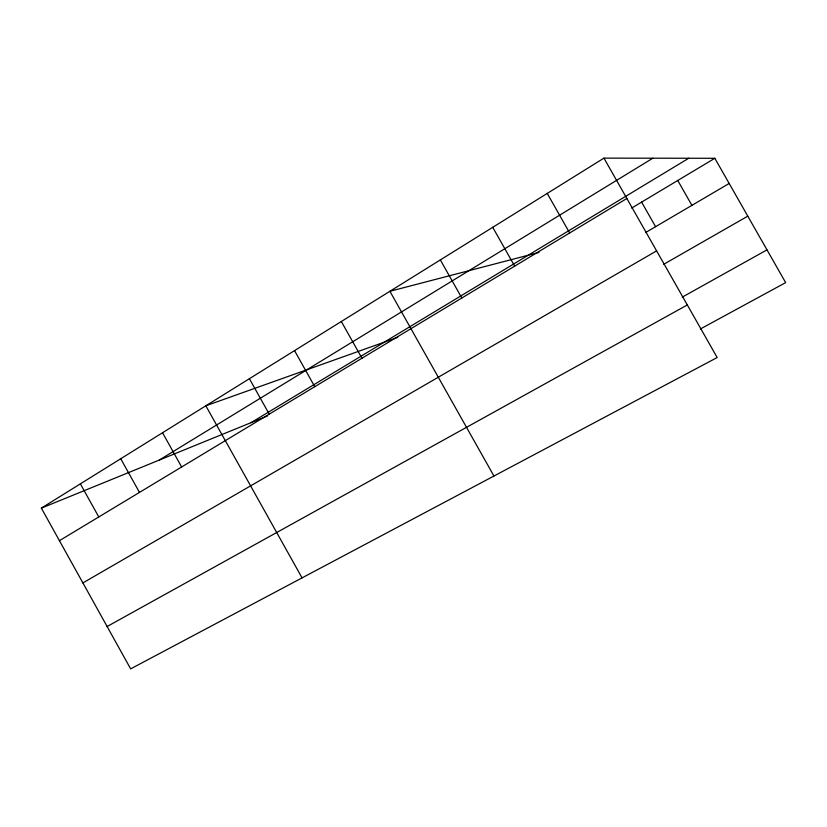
<?xml version="1.0" encoding="UTF-8"?>
<svg xmlns="http://www.w3.org/2000/svg" width="827" height="827" viewBox="0 0 827 827"><rect width="100%" height="100%" fill="white"/><g stroke="black" fill="none" stroke-linecap="round" stroke-linejoin="round"><path stroke-width="1.24" d="M603.948 158.133L717.174 357.533L130.645 668.867L41.35 508.129L603.948 158.133L714.828 158.288L785.65 282.617L700.366 328.981M159.208 460.091L652.844 158.195M250.963 422.7L688.746 158.246M59.43 540.682L626.866 198.48M631.694 208.053L714.828 158.288M645.608 232.552L729.166 183.47M82.896 582.921L656.617 250.881M663.657 264.34L747.784 216.157M682.275 297.12L766.991 249.868M107.117 626.504L687.32 304.956M41.35 508.129L267.524 415.95M397.715 337.364L205.84 405.799L302.062 577.887M538.987 252.421L389.899 291.29L493.946 476.032M677.758 180.482L691.91 205.354M641.618 202.119L655.573 226.701M547.236 193.415L569.658 232.976M492.737 227.311L514.683 266.129M440.336 259.916L461.828 298.009M341.334 321.507L361.978 358.225M294.536 350.617L314.767 386.695M249.392 378.704L269.251 414.141M162.537 432.738L181.64 466.976M120.732 458.747L139.484 492.396M80.364 483.857L98.775 516.947"/></g></svg>
